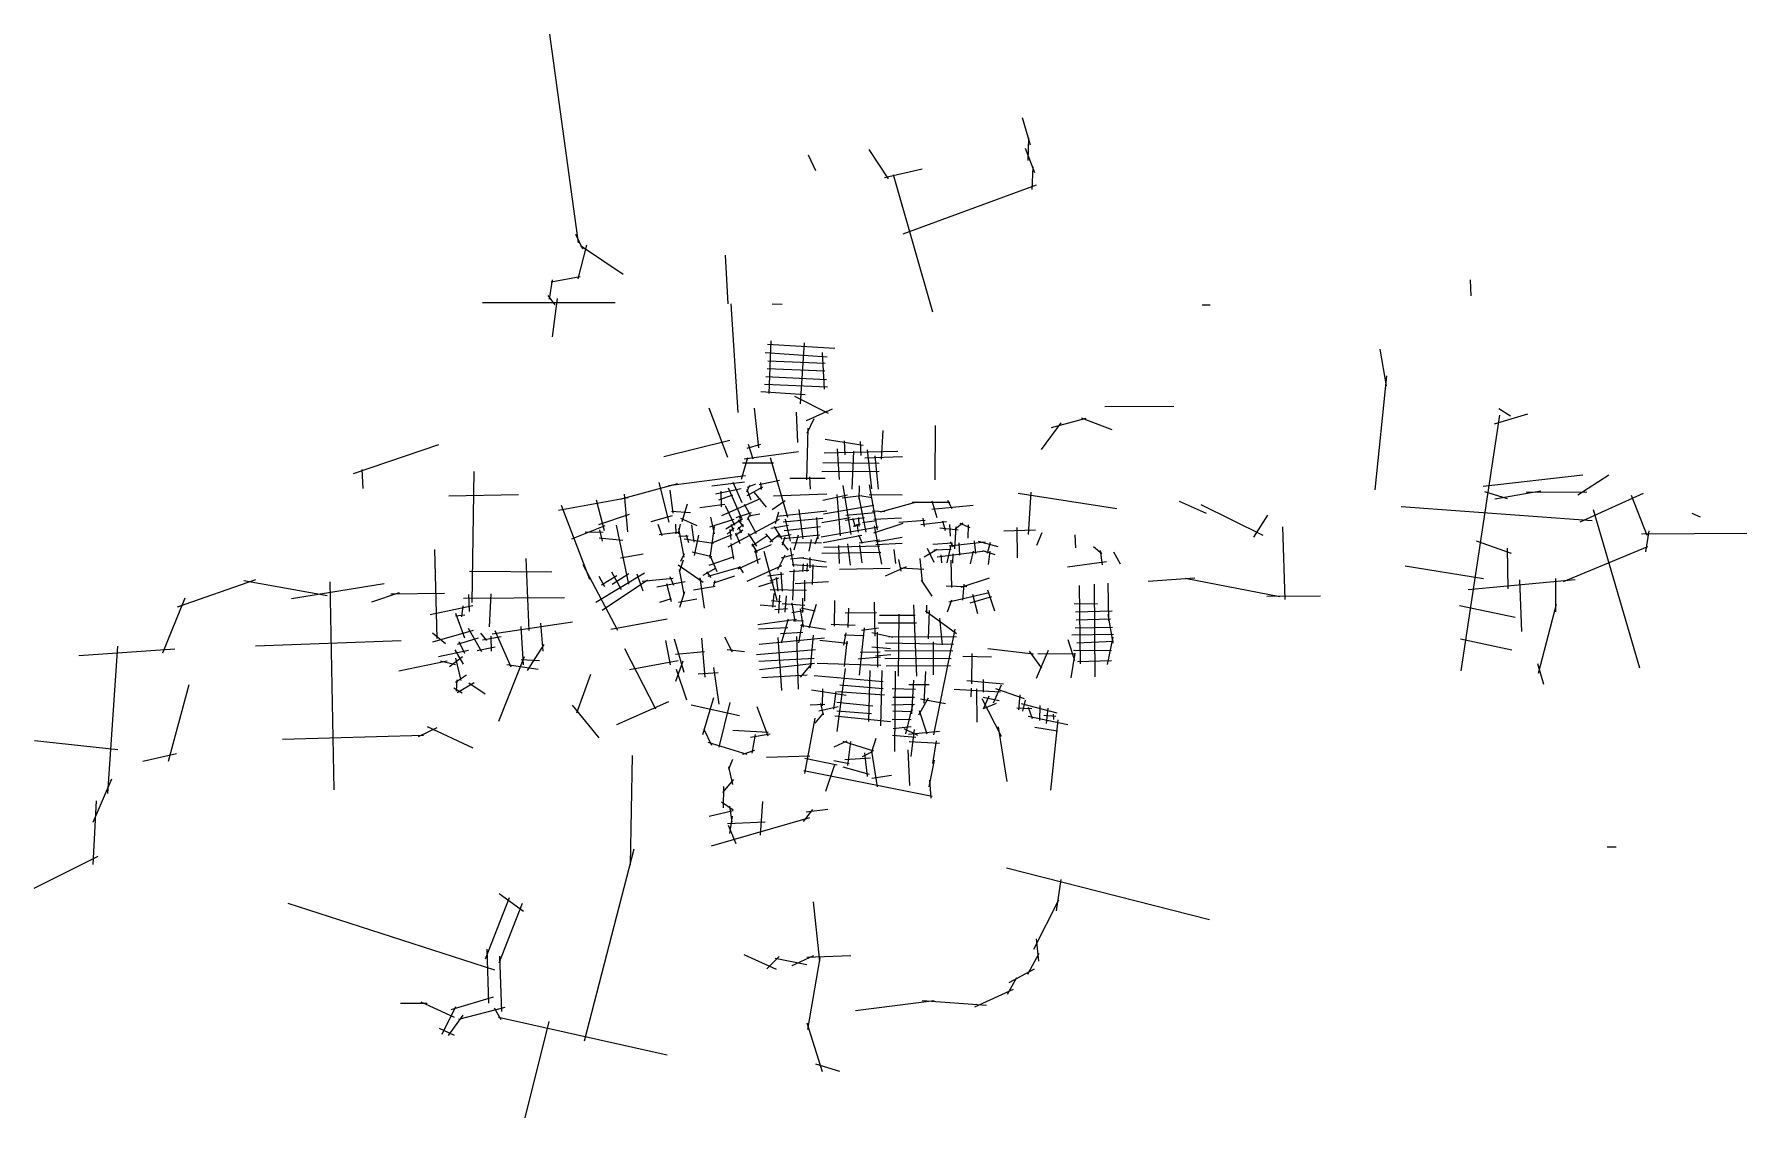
# Model space of a CAD drawing. Header units: inches. Extents: x 1183 to 8497, y 19 to 4646.
import ezdxf

# ---------------------------------------------------------------- set-up
doc = ezdxf.new("R2010")
doc.units = ezdxf.units.IN
doc.header["$MEASUREMENT"] = 0

msp = doc.modelspace()

# ---------------------------------------------------------------- linework, layer by layer
for points in [[(3508.22252449665, 3754.95206751715), (3384.45021037737, 4645.51367839905)], [(5438.67276022094, 4171.26725880513), (5403.356910053, 4289.15945463512)], [(5427.43583446197, 4106.30625293962), (5431.44909576661, 4203.34676787451)], [(4521.16629802281, 4061.91663816512), (4490.2283851433, 4128.80270590574)], [(4747.60941838799, 4153.21049817427), (4830.59308950815, 4027.62714852557)], [(5457.13322175041, 4053.37506297513), (5417.0016381742, 4157.63346745064)], [(4814.47982027664, 4034.06732285314), (4975.61328469458, 4071.09827549786)], [(4851.41206750899, 4046.13150823562), (5019.36525796988, 3460.81272307564)], [(5445.83838828673, 3983.29051743317), (5449.90955729611, 4079.03867023064)], [(4893.62832845512, 3793.21942619705), (5463.4962490288, 4002.5382228748)], [(3525.71901576825, 3728.21415283732), (3496.38657570331, 3789.91702138953)], [(3506.02589223096, 3601.3242655053), (3543.70321859737, 3744.60759967695)], [(3698.66089064884, 3619.95356897432), (3515.941492852, 3741.58313504662)], [(4147.34765557418, 3494.25162567558), (4135.47654507341, 3702.51376417593)], [(3384.35961699043, 3513.83035900075), (3396.39824275029, 3597.03111438614)], [(3390.17831184446, 3588.61079038176), (3514.69081511385, 3611.26495411171)], [(7320.66224833424, 3528.4649008609), (7316.70372724379, 3596.98497146868)], [(3408.03563245834, 3490.37375989525), (3377.738321349, 3529.66857208985)], [(3417.05906837534, 3516.85377911718), (3395.79291421029, 3354.21654725653)], [(3663.58988401326, 3499.02101795084), (3097.29984198356, 3498.30489675595)], [(4189.96520942482, 3030.82508585869), (4159.94456915403, 3494.37982816004)], [(4376.96525603378, 3492.11621278326), (4334.60262381317, 3492.55909402004)], [(6204.83797403271, 3488.301218917), (6170.62504173288, 3488.33100331888)], [(4602.298169304, 3303.16275481076), (4314.6563974529, 3321.07587677833)], [(4329.36458686043, 3336.67134974708), (4320.12483349536, 3111.24883449243)], [(4471.04029038979, 3327.43904052569), (4454.10087123761, 3067.3953159521)], [(6929.90682481151, 3300.77135697153), (6957.42289320508, 3144.05577289099)], [(4305.35412222682, 3287.02212196076), (4569.49098075682, 3268.23912573092)], [(4313.54819112844, 3218.63272301485), (4560.3329415973, 3208.0372236653)], [(4316.44010190215, 3251.38256131974), (4561.77896132605, 3241.26868235954)], [(4558.4050010815, 3130.49713679915), (4550.21093217988, 3287.02212196076)], [(4302.46208276931, 3150.72499419706), (4571.41904995643, 3140.12944510875)], [(4307.28206274263, 3184.4380235419), (4566.11702051229, 3170.95280185621)], [(6958.79865158541, 3186.67144297216), (6909.26980568728, 2700.02838414029)], [(4286.2458665072, 3120.48114371381), (4475.50072785869, 3106.89798641451)], [(4429.46152893075, 3099.7084479657), (4573.44723514328, 3028.15795202246)], [(4063.93908887473, 3050.01216731474), (4144.07743275256, 2839.53137378312)], [(4257.79774143521, 3048.48692831447), (4276.11510659216, 2879.18718988002)], [(4436.98348240627, 3032.27801226535), (4443.58830652281, 2902.68895177737)], [(4481.42751709485, 2996.05581181839), (4591.90666720248, 3045.85161972321)], [(4512.17998276331, 3002.93468198754), (4482.5060159243, 2940.70597529053)], [(5527.08560036804, 2966.65135260756), (5675.23165345524, 3006.64469591319)], [(5786.47106738392, 2956.78288467711), (5655.998574461, 3006.64469591319)], [(5755.97313824866, 3056.7148130659), (6050.47255056867, 3057.54137173886)], [(7441.02480527127, 3018.49764079236), (7275.78864431585, 1927.18990705148)], [(7419.12977343297, 2981.30593248324), (7561.44735169821, 3025.0608688061)], [(7487.96876383419, 3014.41319810401), (7438.74773778426, 3045.98091488599)], [(4486.53587743765, 2963.03509623989), (4481.76556940662, 2742.21008356185)], [(4807.23698193789, 2953.15175642093), (4800.67591030934, 2830.77615872415)], [(5031.50387103323, 2974.72091889369), (5029.17765419272, 2742.86877392808)], [(5484.46115444554, 2872.64107199887), (5568.67040996515, 2986.9077600523)], [(2546.90971550727, 2769.79186600227), (2911.18559570637, 2893.07673792583)], [(3872.36997827506, 2842.58180204489), (4153.236115331, 2911.97945534509)], [(4214.64054462928, 2832.37799541104), (4447.17189265843, 2864.04631417176)], [(4227.80026355252, 2878.69885475839), (4286.42074777544, 2895.13527588455)], [(4232.88468871071, 2895.4341063399), (4251.72695503998, 2832.6768258664)], [(4556.45737194611, 2857.72790032269), (4871.02540709756, 2865.37637828741)], [(4560.83146259305, 2916.00202762318), (4723.76521320883, 2891.59974552038)], [(4612.33534727347, 2875.4131621734), (4620.51809200176, 2744.00958207124)], [(4641.55956427249, 2909.28605188501), (4645.06645487031, 2850.30046139652)], [(4682.21913743197, 2865.65511428472), (4674.9290721429, 2702.85185445136)], [(4711.00763112391, 2907.26088863261), (4713.19461210549, 2847.16572594069)], [(4740.90447828418, 2870.38989583217), (4759.49426702087, 2705.03712676432)], [(2581.63122520255, 2786.7415949091), (2585.87583738411, 2705.73542898509)], [(4203.58982431193, 2746.14655805062), (4231.46440573962, 2837.93232246664)], [(4207.39088604975, 2815.77713795243), (4340.42856160796, 2815.14416252385)], [(4326.30345690515, 2837.9258066894), (4400.22714591247, 2583.50405388168)], [(4546.98778933516, 2777.87978588995), (4791.20619901465, 2779.70082128136)], [(4551.72631247051, 2816.48636289634), (4791.20619901465, 2814.30109058338)], [(4729.96185234896, 2837.33197566301), (4891.07318315533, 2842.06675721047)], [(4772.61653896174, 2845.62337680782), (4787.92566320038, 2703.2160913729)], [(3052.81819016667, 2218.41799227483), (3061.57769563394, 2778.52718555822)], [(3685.22308605915, 2659.9856502484), (3931.65961819695, 2727.08422895838)], [(3894.91576403062, 2561.86983311404), (3852.47044594138, 2731.51525591347)], [(3891.74821258246, 2718.22212530944), (4221.32811242167, 2760.70568925057)], [(4077.50313226069, 2716.67554838218), (4216.60747633292, 2734.84775266931)], [(4147.05440351029, 2708.43045402065), (4203.15590257791, 2579.73713881739)], [(4167.17964720857, 2733.1054537311), (4205.66806749243, 2646.1471839066)], [(4226.99611855965, 2691.46346956771), (4239.9890632933, 2719.87797828703)], [(4228.46697425953, 2675.54149641089), (4294.65728232721, 2712.77433867251)], [(4228.95725949283, 2712.03949826847), (4265.48453884351, 2726.00181411658)], [(4279.45805404373, 2723.06240276165), (4366.24098532868, 2740.94393374966)], [(4288.52858822723, 2701.75148391809), (4286.32217599364, 2732.12564994612)], [(4409.59558306582, 2749.53108154686), (4561.26242459993, 2750.26318631924)], [(4494.58762206946, 2756.12002449825), (4496.45714014539, 2702.98207051864)], [(4636.94303336844, 2718.79153460587), (4670.56579093417, 2509.35406125261)], [(4706.6922202844, 2717.00452052462), (4705.26151392647, 2660.17764185255)], [(4748.71893001042, 2720.94179083351), (4782.52583407715, 2529.67955583159)], [(7371.6322011326, 2715.71857468692), (7796.62623998715, 2764.88901719306)], [(7775.74935428158, 2678.46827412141), (7908.46686457461, 2764.88901719306)], [(2953.76165652448, 2675.17671236303), (3250.91337040445, 2680.43186079196)], [(3422.48309005077, 2613.14934815657), (3719.81882174796, 2667.71987783114)], [(3432.94199362587, 2634.05046937667), (3553.96678018189, 2319.04118991605)], [(3582.34039734045, 2657.16053855833), (3616.52254333376, 2526.15596276924)], [(3702.68020009153, 2681.02206088904), (3716.72770847002, 2521.00934430928)], [(3911.91566456331, 2600.70888907322), (3898.38108976485, 2698.95487253609)], [(3950.13101784844, 2564.513000429), (3973.61748209625, 2640.08681473169)], [(4026.2804216576, 2625.32763424888), (4132.29012643118, 2638.71591509609)], [(4092.49492227746, 2683.27801197648), (4202.10712970354, 2705.37932941627)], [(4107.54629288823, 2657.11104849457), (4166.80839447945, 2678.82311041777)], [(4115.34440177335, 2693.84401624281), (4116.92064949582, 2627.69027497125)], [(4119.72659949897, 2590.03092286365), (4285.52909780655, 2663.2756701053)], [(4134.45214275783, 2633.79506085665), (4173.34282856379, 2549.66230063229)], [(4214.49899246221, 2639.07691899839), (4243.9502076637, 2587.38999379278)], [(4226.50583332634, 2703.71109148804), (4243.91134515963, 2657.41500204196)], [(4257.58824422792, 2688.17593664869), (4308.56143696557, 2625.92524542084)], [(4334.23681245177, 2616.49333456541), (4389.74096137425, 2654.22102772589)], [(4340.39613329334, 2674.84326373241), (4568.03389422229, 2683.05045716069)], [(4551.09833558375, 2655.54373050542), (4656.97408053372, 2679.48965950769)], [(4553.60393762507, 2598.11988726523), (4769.41836077196, 2635.22191659449)], [(4611.42400868499, 2679.78242183463), (4625.13642447884, 2503.82694129739)], [(4633.3661387898, 2665.8960570693), (4715.27684448342, 2675.54592316032)], [(4704.18841981611, 2668.75528954706), (4734.59202373459, 2520.07614574012)], [(4708.65812251775, 2675.94035150769), (4761.92162931894, 2667.81716684091)], [(4749.10202164808, 2680.21017514956), (4890.38639777736, 2678.77700258952)], [(4796.80497327453, 2606.60984553018), (4952.79314510242, 2649.32713189304)], [(4932.13322026388, 2647.28550511188), (5093.60679593421, 2648.18776617384)], [(5016.01767790192, 2617.10387781434), (5193.10304208088, 2635.02505059211)], [(5016.92579939571, 2653.85365726262), (5037.68172234029, 2581.59761704355)], [(5082.93633621119, 2655.67384709516), (5102.68813955592, 2619.83150153961)], [(5384.88345146089, 2686.23473241903), (5806.33932955706, 2620.35684229685)], [(5429.94992963332, 2509.44846541444), (5440.79938850581, 2690.40423298693)], [(6072.55044207012, 2651.19014679582), (6188.06910669382, 2600.26686073487)], [(6165.13521063281, 2637.61062042582), (6430.14866312849, 2506.05876908741)], [(7377.59708077009, 2693.36841424312), (7474.52557060574, 2663.56818373845)], [(7420.84203991963, 2662.07815977853), (7617.68139506775, 2696.34846216296)], [(7555.0507379511, 2691.87839028319), (7814.52075021583, 2690.38836632327)], [(7786.22627358706, 2563.10947216846), (8056.67198352062, 2686.25179281287)], [(8003.60973816426, 2677.70025796608), (8070.36535411377, 2506.66926259758)], [(3594.98306480244, 2551.88900533029), (3725.15623923385, 2595.86910900858)], [(3817.62725132774, 2565.66788464055), (3908.85311908636, 2590.35507034659)], [(3904.75029386507, 2609.45952816649), (3986.35589029672, 2603.49316524335)], [(3943.6963137, 2578.96096550582), (4012.74919263765, 2547.3107019141)], [(4069.13096499609, 2542.87131884773), (4172.58771209425, 2574.56256717569)], [(4071.24819936443, 2584.15324414522), (4087.51331546611, 2512.5241112263)], [(4136.34006261546, 2534.19394494433), (4207.32499995016, 2576.07169081851)], [(4147.49064155252, 2457.43654716699), (4366.00652346647, 2574.53973708597)], [(4181.64962446396, 2582.48540412705), (4246.21568575612, 2603.23561795675)], [(4190.18586355858, 2572.74367055084), (4211.17406074097, 2542.06341220885)], [(4193.35457316085, 2590.78545981568), (4200.52856567287, 2565.50792479627)], [(4229.27755344182, 2581.54568978066), (4265.91369927736, 2513.29158025529)], [(4229.51381687707, 2573.75197464389), (4239.44112772285, 2592.40967894347)], [(4234.51073705923, 2589.27638591161), (4281.33053184679, 2597.19917312422)], [(4348.99401192254, 2556.02985637383), (4363.73821433069, 2606.27092563624)], [(4355.63821327829, 2587.60765059581), (4568.60872470448, 2611.05663967141)], [(4382.16457465629, 2564.04938546988), (4550.45723295061, 2579.44084503866)], [(4389.61292100491, 2574.50805349741), (4411.30900770659, 2481.5467135467)], [(4448.933445036, 2616.75874057569), (4465.94762946918, 2490.72033103417)], [(4523.55794595421, 2582.6570028406), (4529.71829626607, 2490.73261650729)], [(4547.16318533858, 2561.17732039267), (4667.70424953449, 2581.54922123245)], [(4646.73342466351, 2571.31820749822), (4728.83561183407, 2582.16598182607)], [(4649.46216439369, 2591.55651003522), (4774.29534766346, 2604.06555886523)], [(4678.398129707, 2579.22806263387), (4689.70698970358, 2543.52075780506)], [(4702.82527244702, 2581.71400573621), (4705.08701870957, 2543.74672098061)], [(4721.14559733108, 2560.47043317038), (4780.40396709242, 2569.05827731019)], [(4762.13472967231, 2610.00769901344), (4815.4202414013, 2608.19516894957)], [(4768.93721208762, 2575.11665693479), (4887.5257571642, 2581.0073672077)], [(4875.56948902883, 2561.88430709248), (4988.36121549536, 2570.21913017264)], [(4969.54687354813, 2552.31496804995), (5079.74845272445, 2564.86465344488)], [(4978.56902262726, 2578.55395325279), (4984.37176069155, 2543.7651243209)], [(5062.32685541763, 2567.69841967877), (5074.07632870527, 2526.81082325114)], [(6391.92558881606, 2498.42028861296), (6452.23311750314, 2591.77963810159)], [(7021.4839993121, 2629.21382285377), (7837.34307743239, 2569.03087125477)], [(7841.44976316733, 2615.53591322133), (8038.86253327594, 1939.4430499739)], [(8299.09712030398, 2583.97984339331), (8264.14613977293, 2599.10016821033)], [(3479.32567905499, 2490.59757578054), (3621.67324064291, 2548.14601460839)], [(3536.15926019405, 2520.74020789217), (3612.50207573696, 2518.84501201326)], [(3595.43165648833, 2494.6812272529), (3696.90590114446, 2485.20524785829)], [(3597.80252660335, 2529.26856447796), (3608.70860634267, 2480.94109443477)], [(3669.13967146652, 2550.01271017923), (3721.19535223104, 2297.80771431799)], [(3845.87205601425, 2552.92799823675), (3863.03242523089, 2505.07687627462)], [(3851.85816847682, 2509.46323782543), (3931.27498235382, 2519.43222778488)], [(3924.09159592525, 2512.25452716037), (3923.69254749783, 2553.32675385602)], [(3941.07257994104, 2552.90009479376), (3933.37703203515, 2512.5310249136)], [(3934.53145429969, 2534.4456727963), (3958.00273386049, 2412.18507110696)], [(3936.07051240734, 2502.53487759252), (3976.08718136067, 2503.6883193801)], [(3958.89850171059, 2491.08073807138), (4084.1775743067, 2472.64954407368)], [(3966.85257534712, 2507.53297612243), (3976.85671041449, 2476.00666151452)], [(3989.57491526019, 2551.38211765209), (3999.57905032756, 2476.41098787464)], [(4019.49749917811, 2507.24658035646), (4000.98170361965, 2419.75257437439)], [(4086.91081796944, 2543.82421396487), (4068.23622661628, 2407.78906023718)], [(4162.95740343179, 2507.5920657664), (4072.64879371592, 2471.49759444883)], [(4172.18042790439, 2538.31077216798), (4141.82134857666, 2510.66393143268)], [(4154.50300722651, 2531.0150414718), (4157.57726292818, 2488.77683882167)], [(4159.1145194628, 2552.90213408282), (4168.33741525162, 2523.3353773061)], [(4209.23067817057, 2527.30582336628), (4178.13707177943, 2505.55775058261)], [(4178.52582550378, 2516.0434267555), (4197.18188639145, 2471.38225027007)], [(4210.39668197607, 2551.77236794383), (4187.07647718271, 2530.80101559807)], [(4191.35186736405, 2541.6750519899), (4202.62328037826, 2516.0434267555)], [(4211.17406074097, 2542.06341220885), (4210.39668197607, 2551.77236794383)], [(4232.51793991413, 2513.7488783922), (4267.09463040228, 2459.45768158003)], [(4248.09639932163, 2460.9763550643), (4316.86977707117, 2506.53536586226)], [(4306.23071619248, 2511.85059871031), (4335.86787946805, 2477.68131574246)], [(4324.46906950342, 2478.44062761522), (4367.7848047365, 2512.23025464669)], [(4329.02859348926, 2536.52843352994), (4403.88125076407, 2548.6774732328)], [(4342.70729413058, 2543.74194605988), (4375.38409716878, 2489.83040518409)], [(4359.04563130779, 2498.94219739593), (4416.04006718218, 2509.57266309204)], [(4388.76425142129, 2498.5701017507), (4376.94078495543, 2463.89049913039)], [(4383.81031162443, 2493.06521502011), (4538.6978510113, 2508.30711014494)], [(4385.38321356839, 2527.0638443108), (4540.57110091706, 2544.29315097105)], [(4446.24343912609, 2507.2672716796), (4426.75363597425, 2442.59853075346)], [(4493.31288046288, 2438.55670957619), (4502.13852939731, 2488.16057561563)], [(4518.68636378183, 2469.05392929041), (4530.45372411603, 2500.65340961068)], [(4543.56428583214, 2499.17398000611), (4787.54874838455, 2541.99407638083)], [(4552.53804980687, 2475.50076861148), (4717.69648575419, 2506.07478496734)], [(4682.69552481614, 2544.42470998477), (4712.5508071128, 2555.49849722693)], [(4696.03990497554, 2553.91655604306), (4701.46817321595, 2519.33921630827)], [(4703.3189034588, 2508.65334163624), (4718.43384386096, 2472.55384670416)], [(4706.26820720205, 2474.39567289624), (4793.6399955021, 2486.91999152482)], [(4769.19174862082, 2516.63884942213), (4894.80951694763, 2558.55340197688)], [(4770.97839433711, 2547.13248794579), (4801.8335496686, 2383.27436854233)], [(4777.6089552113, 2477.46505162464), (4889.36580665261, 2498.1441887698)], [(5051.38770394472, 2538.55081141192), (5128.77195738608, 2528.83494198963)], [(5091.61438484047, 2552.36445811371), (5094.86776837541, 2501.97591343517)], [(5114.99674390355, 2448.27417063872), (5120.2636426735, 2541.78945113227)], [(5116.21216228374, 2533.28805295307), (5148.62439145325, 2558.79219775188)], [(5136.87491816562, 2558.38737400418), (5178.60565517863, 2539.76528265501)], [(5172.12320934472, 2550.69567305915), (5169.69237258437, 2494.42457526395)], [(5324.79468521386, 2525.29254767693), (5459.15986273182, 2529.46204824482)], [(5382.3796509926, 2410.21467022663), (5381.54513662567, 2539.46878992126)], [(5465.00172066773, 2463.58410838388), (5487.53502409585, 2517.78746655022)], [(5631.46307997123, 2452.50892845652), (5628.85092775323, 2508.36460814867)], [(6525.2525455303, 2231.54250849076), (6515.93828425181, 2542.55383635829)], [(8047.25773493864, 2512.65532206871), (8497.14874104416, 2515.68689934138)], [(8078.93723861777, 2524.96830071646), (8064.11376699604, 2436.09891861062)], [(2903.62490841058, 2064.95069723359), (2894.38914424294, 2444.95853532168)], [(3687.42229200061, 2410.34498577141), (3783.68072535074, 2426.45417561164)], [(3958.3874983874, 2427.17931695795), (3942.99640257561, 2393.73064910949)], [(3993.26672446175, 2434.78457194237), (4076.58780447475, 2415.51279294209)], [(4065.98245874859, 2378.58415292164), (4172.93026833862, 2415.35387761171)], [(4066.42899149388, 2424.04105005035), (4097.75422870391, 2351.20804024368)], [(4158.36390692584, 2470.89152768809), (4169.86360498046, 2404.62940566383)], [(4247.33652155192, 2469.32883540338), (4271.27415116137, 2432.50196088089)], [(4259.49533797003, 2434.77989649916), (4332.06823325189, 2466.2915381736)], [(4262.11598331807, 2440.48324087237), (4273.20453666916, 2386.23133767866)], [(4299.80759358496, 2438.56566255255), (4354.88142391949, 2229.21329221346)], [(4358.47324581758, 2360.20806946731), (4390.20061986594, 2422.41558745361)], [(4375.23482397437, 2410.45262044274), (4426.71696109461, 2423.6119040502)], [(4376.55936620699, 2476.84769416593), (4403.25739175855, 2442.54918990597)], [(4411.65735472142, 2453.15722342242), (4426.52046094992, 2373.10055437928)], [(4416.8249096068, 2475.30032141855), (4544.79527495071, 2473.83059087171)], [(4547.00812137371, 2429.45551171972), (4798.43256582849, 2434.61257531876)], [(4554.74999544339, 2454.87246447653), (4795.11458303186, 2460.76625855241)], [(4617.79038174188, 2462.9764499829), (4621.10823585474, 2385.25208102002)], [(4656.13068698545, 2469.97533977401), (4667.92777327472, 2378.98992170573)], [(4707.74279473181, 2465.92337189021), (4717.69648575419, 2388.567318427)], [(4778.02280227435, 2467.12545818268), (4890.60760520937, 2472.91564642658)], [(4854.5969912686, 2445.20558773044), (4860.80572668483, 2385.64964290912)], [(4983.51871585913, 2414.45494904651), (5040.07678500749, 2446.63930741682)], [(4997.2144027605, 2450.94747964075), (5024.60577656323, 2391.39372332477)], [(5021.00134365388, 2468.51555697868), (5104.46268899611, 2473.77836517628)], [(5025.11291937277, 2443.85169874992), (5099.17095425504, 2446.89272638653)], [(5038.80410234156, 2414.21227364842), (5244.9999270507, 2439.04748189694)], [(5055.29415770512, 2422.31098684649), (5057.32311499471, 2388.09927671845)], [(5098.15190733576, 2464.13605937641), (5080.14467010854, 2387.85660132037)], [(5091.09270076285, 2461.63350352905), (5245.05075714705, 2478.23147613972)], [(5095.1441811526, 2477.82660265327), (5107.2987510057, 2456.77556881791)], [(5106.31264713622, 2426.87123509369), (5105.04446840286, 2387.08425789313)], [(5132.4358422056, 2474.00736241604), (5134.46479949518, 2421.29596802116)], [(5192.49990116528, 2438.54064395751), (5179.81875725061, 2383.54847883518)], [(5198.12428349903, 2483.1304950646), (5203.45037681155, 2428.13832994227)], [(5214.66426817243, 2480.66041862592), (5298.5308387639, 2458.3948638087)], [(5232.61707215721, 2441.56958507602), (5285.62436953597, 2423.83015771834)], [(5266.34895357539, 2475.02103829491), (5252.90690242068, 2428.89858685143)], [(5264.06636053912, 2438.02171949999), (5257.47221717701, 2381.25557185089)], [(5706.87538304122, 2457.75308462004), (5742.56776197362, 2428.30594955522)], [(5735.69128638005, 2440.73919651873), (5743.87763425437, 2380.20896891452)], [(5822.56906903381, 2382.10836299496), (5793.44566385294, 2433.63868717511)], [(7341.55416719845, 2481.87299979623), (7491.59843484635, 2429.91912667883)], [(7473.7713549227, 2450.70067592579), (7476.74253490998, 2277.02626454855)], [(7714.83649705449, 2308.34919737684), (8074.30500829156, 2458.31627657177)], [(3041.42298334814, 2353.29910734984), (3393.79754338943, 2350.67155800475)], [(3296.72467034338, 2099.14718730182), (3284.22831634866, 2407.60189329253)], [(3526.5267639072, 2380.87964632132), (3673.51363342966, 2101.30639650582)], [(3581.0337421544, 2220.83017279972), (3789.66670912949, 2346.3781581918)], [(3691.31227423612, 2273.38503932459), (3650.56249374105, 2348.78720517497)], [(3651.76375690452, 2297.45198272399), (3722.43959577978, 2342.66013632619)], [(3756.37917283221, 2341.69351331196), (3782.16534506012, 2269.55028059501)], [(3932.98197280517, 2379.69357590879), (4039.93930499553, 2305.64395609246)], [(3954.60754079087, 2399.77385841305), (3936.98159362827, 2348.53955590114)], [(3938.18337152689, 2360.14733844435), (3957.81858735948, 2252.80861271377)], [(4094.13975845909, 2366.25615316911), (4038.71822452868, 2333.75217354279)], [(4054.14946968239, 2349.81251992311), (4072.42938785694, 2326.45689049543)], [(4061.79109908099, 2331.39749102162), (4200.8388222864, 2371.52134882707)], [(4283.91064180151, 2406.09824091304), (4187.93775777757, 2361.01572741241)], [(4193.94638990308, 2372.41963078842), (4210.57812611753, 2346.06962867872)], [(4227.37341942685, 2310.56162705142), (4376.43209794041, 2376.95625312579)], [(4315.76644227057, 2333.521335969), (4383.17705870236, 2341.2661579071)], [(4371.66796673121, 2348.07226027396), (4377.53993667359, 2267.57296602737)], [(4408.12369789561, 2351.26449373351), (4491.6437230453, 2356.85289183802)], [(4413.06271037305, 2405.14658926483), (4470.42466714675, 2411.41193185961)], [(4419.55339196941, 2380.75813453663), (4568.88011881392, 2371.24415473124)], [(4427.79095599148, 2360.20901450371), (4421.06259543818, 2228.36455005463)], [(4453.47147882922, 2411.41193185961), (4565.40848757408, 2393.31214720347)], [(4467.03513616382, 2384.79473314435), (4464.7979685048, 2350.89195043946)], [(4483.81370058068, 2351.26449373351), (4485.67794262129, 2385.1672764384)], [(4496.89942632566, 2367.09067004328), (4496.89942632566, 2411.41193185961)], [(4508.42228746213, 2381.81428731445), (4505.81219418475, 2296.12589770895)], [(4621.58500929025, 2361.35618920784), (4839.30935722258, 2365.46088017464)], [(4818.35847833878, 2333.44409167852), (4909.14540569563, 2373.25986761971)], [(4873.95643774289, 2403.25547196403), (4884.78427773897, 2353.28095270334)], [(4885.319087563, 2367.51325052742), (4981.85715078504, 2360.94569524177)], [(4965.22039590284, 2406.87023616897), (4975.46452623533, 2305.73865868684)], [(5097.77499251993, 2400.06289033317), (5101.09709319781, 2283.37198497552)], [(5596.52375856778, 2370.72040561424), (5763.19731743811, 2394.60530516101)], [(7038.49432323163, 2374.99644660081), (7372.75149272295, 2321.5581700031)], [(1794.99219625469, 2200.35556142561), (2129.04475852268, 2317.01826490773)], [(2077.8647709373, 2313.40126245871), (2433.90836314965, 2248.96505022411)], [(2281.47649649426, 2236.00253314151), (2677.15057761132, 2300.81511855448)], [(2445.46879995232, 2307.77814670141), (2463.25830420978, 1419.06517622137)], [(3594.09926454462, 2331.136462022), (3618.05220752489, 2287.99669465251)], [(3605.63216301659, 2294.79270005159), (3671.87240039412, 2334.68223857022)], [(3608.22629950426, 2185.69546054784), (3802.32533338125, 2316.39653043836)], [(3779.7253717508, 2309.99714189199), (3911.9519533916, 2323.51205761593)], [(3841.76060897915, 2286.24022016839), (3962.89091624154, 2308.282696658)], [(3883.87546710012, 2300.26724614007), (3902.72686997839, 2223.71979565835)], [(3898.31481761389, 2330.3251731476), (3913.5563828637, 2293.05338543883)], [(3998.67864986107, 2273.22224437113), (4090.81405463515, 2289.23300121017)], [(4026.31928416167, 2324.05629910104), (4043.94523132427, 2194.76969999773)], [(4083.6192560598, 2285.53075377976), (4091.72704176398, 2312.53506387002)], [(4086.00707172445, 2303.24236992292), (4175.73892070132, 2332.86219795395)], [(4277.4810850046, 2287.99112391167), (4340.42881897555, 2307.2358947666)], [(4325.74445452893, 2273.93117088249), (4481.99140945505, 2271.31670283064)], [(4326.33614258739, 2311.69502411971), (4363.68197951521, 2324.83774472091)], [(4352.40773545764, 2326.24589868591), (4358.98437782456, 2267.80763348549)], [(4433.10508171172, 2300.22402315976), (4574.79082257656, 2309.16541038824)], [(4473.39404556097, 2314.26885560664), (4473.39404556097, 2224.25607894225)], [(4971.30881197707, 2315.04448179188), (5016.71154088824, 2246.35416336279)], [(5077.33125644567, 2290.266174682), (5165.49457872735, 2287.2020682619)], [(5141.72887065902, 2284.64867940432), (5263.62433172643, 2323.97124582563)], [(5149.20089482467, 2229.58071241548), (5154.13128548832, 2296.90848732025)], [(5254.71092044839, 2273.26163746711), (5284.62192282538, 2183.60076251238)], [(5645.30971295625, 2291.16788861762), (5650.71185838766, 1957.34999746701)], [(5713.66885759134, 1902.37280371071), (5712.09840063934, 2297.44715806451)], [(5768.70678514894, 2301.67614618643), (5770.82299004699, 2140.97355303945)], [(5940.8638176049, 2310.47358945056), (6140.47334866301, 2324.05311582056)], [(6098.85263628897, 2323.20442340049), (6502.31864946932, 2245.12203486077)], [(7307.19186390156, 2275.0231853045), (7764.86553683764, 2317.60642571576)], [(7525.96575681097, 2316.04517585503), (7534.85690579365, 2095.42608163324)], [(7679.6308002093, 2322.2350647546), (7680.55732348483, 2179.67373838754)], [(1826.2222074614, 2237.20700689434), (1730.90303708182, 2002.27483910621)], [(2624.80986225579, 2221.36944040909), (2742.86089514877, 2261.86196188549)], [(2706.74077130416, 2255.70007590642), (2934.9141141599, 2259.22113229214)], [(2874.56450587403, 2167.68470826771), (3056.69762033153, 2206.36793269949)], [(3013.58391864602, 2204.60961788134), (3008.27571238006, 2157.40992442684)], [(3016.87938177973, 2237.6867372109), (3447.26733030322, 2240.31428655599)], [(3038.22030122577, 2253.84288043826), (3040.85986309068, 2180.87219375071)], [(3127.32520278619, 2115.06751907964), (3135.21416242584, 2256.07958262652)], [(3854.99676607261, 2220.11284043834), (3904.7322781347, 2235.74294656586)], [(3934.98493596955, 2219.98660347168), (4013.09985596067, 2234.39626970519)], [(3959.82142184002, 2265.21689082099), (3938.59026966538, 2198.37212899079)], [(4282.97511066083, 2208.82283881712), (4349.89222476463, 2203.78519797495)], [(4332.01714578795, 2227.59956796351), (4373.26737753558, 2223.47786634162)], [(4341.64217841512, 2257.36756775328), (4336.14223330462, 2198.74750739402)], [(4365.91065404419, 2250.62637446503), (4361.64478646318, 2173.33169862863)], [(4377.85546932241, 2214.82078585131), (4474.55129886884, 2207.71649963294)], [(4394.06628086543, 2247.50049250804), (4388.94711108442, 2177.31010289001)], [(4419.37786728222, 2217.37830302576), (4431.03816270459, 2138.09442505867)], [(4458.62500718169, 2196.34960189254), (4518.91760854932, 2183.84607406462)], [(4464.5973504789, 2237.55448185458), (4464.5973504789, 2176.17342306372)], [(4522.33043129795, 2210.27401680739), (4491.33089275603, 2109.6772801852)], [(4600.94451570374, 2227.89919423899), (4600.09237165787, 2118.060797509)], [(4661.02054225575, 2195.54368480396), (4657.61196607217, 2111.67483842716)], [(4770.57728696909, 2220.02609604518), (4772.66247907415, 2075.42503296976)], [(4938.64886651517, 2209.34832879064), (4950.50772102282, 1903.9206241069)], [(4993.71137267631, 2207.22483201456), (4993.97543180984, 2172.9263277546)], [(5083.13386582615, 2179.6596125804), (5101.86932461118, 2230.89441247989)], [(5089.05036035928, 2221.69841255152), (5261.61351885099, 2261.43823740992)], [(5180.10199026857, 2218.20366796855), (5272.36762303638, 2244.87339081177)], [(5190.61609918886, 2255.19811236523), (5210.99497863382, 2172.43416274864)], [(5624.28188116706, 2215.40616128891), (5724.80154948181, 2213.82029074319)], [(6447.10751353271, 2245.9707770196), (6677.29552977753, 2247.6682115985)], [(7269.60525960589, 2206.47596528089), (7508.18358752943, 2156.13332947557)], [(7683.33663594379, 2210.22258693209), (7605.98584028738, 1916.26558477576)], [(2981.83762808079, 2162.36305911993), (3021.49475452968, 2166.76588419949)], [(2982.93916130834, 2173.9205060405), (3020.9439879159, 2068.80316296087)], [(3138.73829665128, 2084.7407043488), (3481.48782406545, 2137.17704341442)], [(3357.11224034677, 2011.80324315128), (3347.14799725375, 2131.27936971546)], [(3645.72964538893, 2104.82357326845), (3886.90172374877, 2150.03620335882)], [(4273.69237691048, 2124.71653961178), (4438.90486004885, 2147.85058287457)], [(4346.28714843635, 2189.24531567418), (4400.03862416267, 2192.93956241368)], [(4374.02043506451, 2046.46051306945), (4404.03309763421, 2149.56423228844)], [(4418.24017391016, 2176.45758058561), (4469.14773791577, 2184.69859636902)], [(4426.04227199272, 2142.13848448002), (4468.91752261858, 2140.42483506616)], [(4461.48590516241, 2126.14453934103), (4447.76576834128, 2046.7461130153)], [(4454.64340208896, 2192.37119763115), (4466.87260853924, 2113.65568444658)], [(4455.49657560515, 2121.61249296935), (4561.86196236947, 2105.41471840193)], [(4586.03199490055, 2126.14966243306), (4689.56736779332, 2122.31808698396)], [(4647.12861257727, 2175.53865703988), (4780.7003258568, 2176.90055396035)], [(4786.94046011742, 2132.23907904238), (4951.29114792577, 2131.71274350999)], [(4792.73483373545, 2165.39866523197), (4945.23335859316, 2164.34599416718)], [(4876.36385405378, 2168.68858561134), (4872.99362563909, 1905.18339168358)], [(4989.69399349042, 2183.8581605827), (5122.23250463398, 2086.1004625027)], [(5005.03052737599, 2184.34296425254), (5001.66145711538, 2064.50051173901)], [(5048.89702922283, 2152.61102962091), (5061.31527215807, 2038.79577053101)], [(5629.57232907025, 2178.93089004354), (5787.22965831574, 2183.68855141946)], [(5632.74670075919, 2145.09878611312), (5780.35189588429, 2149.85639775028)], [(5767.64874704182, 2168.46212504822), (5789.87488226735, 2045.18824539008)], [(2127.60555903471, 2034.59035858016), (2749.99512437024, 2056.80075311525)], [(2884.24307095711, 2089.43902738696), (2939.67489959058, 2043.72244420509)], [(2885.12288201747, 2051.63493549488), (3059.33718219644, 2100.86819805181)], [(2990.44631614821, 2041.09693414906), (3080.35124482028, 2067.71408312555)], [(2997.10595955855, 2052.18738387499), (3020.41471149476, 2002.28026063077)], [(3094.78042931476, 2008.38002290167), (3037.06369133684, 2108.74885653677)], [(3088.62895818429, 2088.1352253353), (3114.64701859864, 2056.60682169957)], [(3096.93266567351, 2059.92559055833), (3177.75444915082, 2074.30695543879)], [(3135.29317427182, 2010.5981227946), (3134.18327659804, 2075.47740788146)], [(3149.52212679177, 2099.19782135701), (3218.7188742047, 1944.32137757563)], [(3272.12084476206, 1953.10360077994), (3262.28116757609, 2116.96719144674)], [(3879.06050579459, 2056.34778225025), (3899.01858925191, 1952.46351270904)], [(3916.36297628577, 2064.50553535353), (3957.77946748782, 1921.88064285433)], [(4032.48156473035, 2067.44783155639), (4047.2731227726, 1900.43627492426)], [(4131.47478594873, 2072.02071344802), (4164.3896539952, 2008.84005667025)], [(4276.26489452171, 2107.00894505892), (4401.17464464548, 2112.43549324637)], [(4278.53577733322, 2041.4012856065), (4558.54114852948, 2067.83007390816)], [(4359.5531601687, 2069.99982772876), (4374.96754774614, 1842.63655589327)], [(4370.87617538203, 2087.01655093925), (4465.48758492613, 2091.87184949624)], [(4438.09312271248, 2073.6669668454), (4445.43324599517, 1849.23738640772)], [(4509.29283328977, 2080.26784709861), (4496.81449502541, 1938.71586933851)], [(4537.66593571318, 2058.59701860541), (4657.99621586394, 2045.76063901196)], [(4649.86005466702, 2089.83216252663), (4639.15446426981, 2037.2030857755)], [(4653.28587447823, 2053.89033945598), (4642.15202443366, 1945.20911492038)], [(4727.36823059648, 2076.14002760954), (4642.58028408102, 2079.13519611168)], [(4727.42626698498, 2111.12059945178), (4706.27798716997, 1908.15020909392)], [(4716.3604906644, 2101.67824345727), (4789.34465933358, 2110.42933019935)], [(4760.98506870793, 2090.4268391119), (4849.40009647945, 2070.42439776321)], [(4786.15420217111, 1943.57489830232), (4785.29987050081, 2092.52914717726)], [(4833.65550630132, 2072.03250153356), (5122.23250463398, 2074.40295124087)], [(5022.76456892071, 2051.45985506831), (5022.32948903259, 1910.43575474209)], [(5114.70669064482, 2105.73553338813), (5023.6267503021, 1654.10438181575)], [(5627.66870979042, 1969.91142120872), (5598.24027161946, 2060.33140908118)], [(5615.28804252137, 2081.13489312022), (5791.99108716537, 2083.77801069642)], [(5629.04331001668, 2110.7380089287), (5788.81671547642, 2114.43842327415)], [(5635.92094376436, 2046.7741159358), (5793.04912527249, 2054.70351840316)], [(5790.40390132091, 2070.56237307665), (5765.53846159804, 1954.79302741888)], [(7274.05089843911, 2064.33209630595), (7493.36500589165, 2016.95080664763)], [(1373.77386843167, 1992.11559839912), (1783.01083478061, 2021.3233905626)], [(1538.19057102341, 2032.2067281021), (1496.19731908235, 1404.08416087989)], [(2909.97583941287, 1988.97166127315), (3038.17358901062, 2015.58881024965)], [(2956.03833010649, 1946.27332537692), (3012.09015723182, 1988.41712386523)], [(2978.79194018012, 2016.69788506549), (3015.419978937, 1955.70021261783)], [(2982.12176188528, 1981.76287392517), (3005.43051382148, 1886.38472774511)], [(3074.24661458873, 2014.47978517256), (3151.38726961889, 2029.45189727644)], [(3166.6157091223, 1712.25709680907), (3276.81921855545, 1988.24189422237)], [(3263.00475651751, 1975.29668622741), (3341.05868039301, 1970.87162792323)], [(3290.12988356232, 1928.28062826578), (3360.43369760571, 2040.01287792825)], [(3704.02957829527, 2023.09598040417), (3836.74837542619, 1764.53869859996)], [(3922.49012618026, 1999.00187964315), (4045.79750577256, 2010.16037198941)], [(4141.86896157832, 2018.64893756915), (4217.22683140586, 2009.70556079038)], [(4267.80084703228, 1997.39024442102), (4520.30314689761, 2017.9262831607)], [(4278.07714831186, 1968.78647972921), (4514.43104827145, 1981.2547925168)], [(4702.43368767932, 1978.99953777197), (4796.83276897279, 1987.10879558663)], [(4710.54938815389, 2006.74172770549), (4795.97856598627, 2008.87576909817)], [(4760.95264039328, 2029.78907631387), (4839.97452372411, 2023.38705161335)], [(4776.75693984918, 1991.80363691177), (4841.68305838094, 1996.92523677668)], [(4815.68931920256, 1981.01475327286), (5098.69044898966, 1980.34148945066)], [(4816.36310751791, 2014.00512820926), (5106.1023778262, 2013.33181464831)], [(4818.22825034504, 2047.03842769342), (5109.47144808678, 2041.60924335182)], [(5148.72064692687, 1990.49486098436), (5271.58445350098, 1987.55435537676)], [(5187.40530998784, 1871.16889572923), (5188.32527039014, 2001.69632761714)], [(5256.13454919797, 2022.84017397409), (5450.36226686323, 1999.31627832962)], [(5432.70517822387, 2011.07825102124), (5485.67644414192, 1939.0363361534)], [(5513.63351187788, 2014.01870689007), (5462.13374507867, 1894.19391163547)], [(5468.75504072011, 2001.52164510063), (5625.46165413788, 2000.05141716621)], [(5612.21880548741, 1897.8695063409), (5628.40439500794, 2002.9919227738)], [(5622.16567626901, 2015.05650606635), (5784.0552866268, 2013.47063552063)], [(2740.15544718425, 1926.8649637484), (2946.60374948598, 1969.56329964463)], [(2982.67677506407, 1953.4821127249), (2917.74538049701, 1968.45427456754)], [(2981.56687739029, 1878.6214029892), (3029.84916343149, 1909.67470201282)], [(3201.55811893669, 1953.72458916796), (3334.96936353226, 1934.36507099935)], [(3558.47521670378, 1910.99054084381), (3498.6941333945, 1746.01354808925)], [(3724.96565854343, 1932.98516864864), (3933.82922686712, 1971.47804285527)], [(3953.34206441706, 1968.43696547991), (3922.27959950268, 1881.97523767204)], [(3924.49836537996, 1934.44345928125), (3968.87316819045, 1802.90339602838)], [(4018.42942373551, 1915.2160472527), (4104.22097511563, 1920.3889775154)], [(4084.25221090388, 1941.81966728714), (4106.43974099291, 1784.4150024595)], [(4281.01319762494, 1933.58183478421), (4515.89907292797, 1960.71875377711)], [(4290.55548657622, 1899.11063755804), (4483.60227311656, 1910.11210464672)], [(4455.70954727475, 1900.57748325694), (4504.88875932014, 1958.51846035937)], [(4514.14974551028, 1907.20492400668), (4808.96224548717, 1882.26267795192)], [(4526.87695822117, 1959.79341393165), (4798.96853380665, 1951.68415611699)], [(4646.94047687884, 1936.82017607201), (4611.18954682277, 1668.902656962)], [(4752.1308519725, 1929.26351585373), (4745.94322069752, 1710.80765967531)], [(4803.69483198208, 1929.26351585373), (4797.5072007071, 1692.25952985862)], [(4821.7536714084, 1949.37095571961), (5096.66895535978, 1950.71753310276)], [(4860.00183905955, 1925.68675205955), (4857.22741658453, 1582.62844427009)], [(4989.7139394776, 1924.34748627377), (4982.08427767133, 1789.89636275778)], [(5638.54364805302, 1967.39389399534), (5784.56178601741, 1972.15155537125)], [(7603.02212395985, 1959.20490495232), (7629.69544222404, 1870.36496819095)], [(1843.98661838016, 1867.98959434664), (1754.76821771849, 1539.76691551033)], [(2974.90723397993, 1855.33137898273), (3010.42524637925, 1833.70491746128)], [(2988.22652080063, 1889.15731530721), (2984.89669909545, 1840.35921714009)], [(2989.33641847441, 1834.2594548692), (3061.48234094682, 1876.95779076543)], [(3039.83849986321, 1876.40330309627), (3109.20961380925, 1829.2687176754)], [(4503.24907049007, 1846.8273446494), (4651.06556439548, 1823.47042201402)], [(4549.88896534164, 1850.84479383546), (4547.99589813245, 1777.88534810711)], [(4597.75624616567, 1763.5636697357), (4608.30329813575, 1838.68486134469)], [(4613.93964806179, 1839.27068443111), (4814.0075507737, 1824.1574137333)], [(4623.89758564919, 1868.07141460281), (4808.10147962745, 1851.29995320579)], [(4847.59144583539, 1852.51223594356), (4946.40142133925, 1849.0327114204)], [(4918.27281811353, 1868.90374297165), (5005.66674002516, 1869.59680281934)], [(4937.69364675486, 1886.92295084055), (4929.37037932981, 1743.46224825949)], [(5111.563846484, 1848.88538522053), (5309.31351075027, 1836.96574066749)], [(5165.70407593465, 1885.56125287511), (5323.07791479459, 1871.80779006996)], [(5184.51558683853, 1853.01141411433), (5182.68029865029, 1815.87710433142)], [(5207.45630314029, 1849.80226947722), (5208.37394723442, 1708.14176174815)], [(5235.90288400679, 1890.14572389724), (5235.90288400679, 1836.50729853915)], [(5279.94928578965, 1790.20399697322), (5314.36048892609, 1867.22331904782)], [(5288.66671165815, 1852.09452985766), (5411.17058967651, 1808.54193080051)], [(3480.19056279593, 1780.14672071912), (3594.05911520269, 1640.76957013289)], [(3671.88207288305, 1698.45305877818), (3893.58040477368, 1796.39252775523)], [(3988.35692320424, 1781.92697032934), (4195.57990191132, 1737.26763417794)], [(4084.51922976453, 1812.15097504833), (4037.56676199127, 1653.3622795531)], [(4154.49644435328, 1792.75345646896), (4107.09255385079, 1601.93638334711)], [(4268.71733297233, 1775.16041027474), (4315.66980074558, 1649.75343426031)], [(4497.15383417506, 1782.20888960714), (4559.35430138753, 1785.45150842809)], [(4533.39234710488, 1757.0784320938), (4616.41642493455, 1775.18314088694)], [(4541.50547390367, 1787.88348497849), (4552.59338383583, 1739.78431583246)], [(4610.56105520087, 1794.0529312487), (4764.63827277301, 1777.71146141071)], [(4610.99137378883, 1756.63958703594), (4759.47367761476, 1745.02857147349)], [(4845.41501692444, 1782.4873271719), (4942.91910934498, 1785.53188626029)], [(4849.76787474632, 1814.67268031735), (4942.48377208927, 1814.23776462133)], [(4850.20321200203, 1756.39109220322), (4929.69813693853, 1754.0654073777)], [(4934.22561866109, 1780.193723845), (4904.40070573846, 1658.21742889383)], [(5000.66621669693, 1810.12690604859), (4959.92904721314, 1737.9093138891)], [(4962.11924528942, 1757.60501631998), (4995.84778092909, 1658.25115177144)], [(4968.90577091501, 1807.22256051774), (5075.027044533, 1787.81723295343)], [(5230.90068778931, 1809.56281879922), (5312.38004542468, 1648.11469141531)], [(5235.44412630162, 1814.96022007475), (5303.80764618554, 1800.74831514125)], [(5236.82052810091, 1764.98938148211), (5261.13777488578, 1820.92001748189)], [(5241.40874857156, 1767.74003425214), (5293.2549321288, 1789.74555484488)], [(5379.51231882244, 1769.11541037591), (5443.74650462469, 1765.90626573879)], [(5391.90032106746, 1825.50453824278), (5387.31210059681, 1761.32179471665)], [(5398.78258743149, 1788.37022845987), (5551.10944811566, 1748.48521616818)], [(5404.74720970143, 1754.90350544242), (5417.13521194642, 1802.12364152627)], [(5427.68792600318, 1771.86606314593), (5445.58179281294, 1723.72904280541)], [(5477.69882137215, 1715.47693527906), (5479.53410956042, 1779.20123667685)], [(5511.65126680341, 1768.19847638048), (5504.76900043938, 1702.181964341)], [(2823.50239263871, 1647.12220424716), (2904.20784597143, 1684.66188490411)], [(2861.07213935813, 1690.22332460203), (3055.87841933542, 1598.45969393312)], [(4516.9473310672, 1725.76146791641), (4472.34553005418, 1489.27352153088)], [(4517.70695146933, 1703.57484850743), (4553.94559308293, 1747.08024548367)], [(4602.25181430875, 1734.85157402996), (4839.44576203814, 1711.49465139458)], [(4847.47923357203, 1720.41972431058), (4927.7922013505, 1719.60082540628)], [(4851.26781298235, 1681.30014175882), (4928.45878337373, 1689.18831079618)], [(5299.9509930512, 1688.13176010831), (5337.23815017159, 1454.92895918142)], [(5427.68792600318, 1733.35642697801), (5596.99100940296, 1697.59749331887)], [(5457.0521509638, 1687.05317515084), (5553.86225171425, 1671.00750170399)], [(5495.5926881819, 1737.4824558718), (5545.6035835509, 1733.81486910635)], [(5555.43695523124, 1718.48951234634), (5523.67380708974, 1417.67169518985)], [(5535.50962719932, 1742.06692689394), (5536.8861576824, 1720.06145603995)], [(1184.42931447976, 1629.14025070766), (1540.73567898774, 1590.99514989382)], [(2243.25792611441, 1635.99937459007), (2845.76597484661, 1652.68364394509)], [(4042.53279806423, 1678.62409712512), (4075.03845166403, 1609.60515472491)], [(4060.14008607753, 1622.23606351092), (4227.18245268505, 1571.2612978359)], [(4166.23459346755, 1674.11304050914), (4317.02419761708, 1665.09097701592)], [(4242.08081827155, 1643.43795499793), (4326.05355298833, 1657.87328643034)], [(4249.30435404208, 1575.32122392091), (4262.84832275708, 1655.61778299172)], [(4599.63039685797, 1603.07535115624), (4655.64567778746, 1628.99272555277)], [(4768.78021786595, 1584.87807853531), (4638.53755418886, 1625.95980533365)], [(4668.61481602027, 1625.40840146745), (4657.02542536525, 1522.84181109125)], [(4777.33421532335, 1637.81563506076), (4759.39826891484, 1579.91514530698)], [(4848.19780384569, 1653.25320245779), (4947.75659031348, 1644.05028884212)], [(4896.60259685334, 1681.32332001984), (4955.21844845987, 1653.12343403935)], [(4917.57084804855, 1657.47756487527), (5050.04900649539, 1669.95239344009)], [(4919.65166490481, 1625.59735900738), (5050.04900649539, 1618.66690974665)], [(4928.6685379486, 1561.14398690143), (4942.54052163989, 1676.88284270082)], [(5035.48341718535, 1628.36954865943), (5019.53048795401, 1532.03602042435)], [(1647.30065430766, 1541.79302379912), (1791.26667190059, 1574.21006007725)], [(3736.09603412572, 1566.46981410484), (3728.91625084321, 1098.72459829399)], [(4149.82728177984, 1507.93296668697), (4166.18685178211, 1550.20832418899)], [(4210.0267160848, 1571.71237862812), (4261.04237447257, 1587.95213270692)], [(4311.00604289124, 1558.44401792535), (4495.64179966293, 1564.29364398452)], [(4473.57561838621, 1554.84427482519), (4612.27756825255, 1526.04618080764)], [(4598.52667600603, 1544.62345753626), (4664.19980392864, 1531.38901866614)], [(4644.60821190031, 1549.03488742088), (4754.98325682321, 1555.37638005346)], [(4719.93918681607, 1561.99357461914), (4763.53738296439, 1583.49946939229)], [(4729.32113576721, 1576.88227482662), (4739.96624478392, 1475.73244322046)], [(4785.21558261948, 1432.18730497694), (4759.81082914001, 1584.74278911477)], [(4914.23060295652, 1590.48388520497), (4921.31902074936, 1437.76326839207)], [(5027.20158594011, 1546.2170375894), (5003.71718063293, 1431.39839854345)], [(1435.11627214399, 1280.74840620736), (1514.01268878127, 1466.38782388453)], [(4123.31340272931, 1408.16308717028), (4170.69992092039, 1463.96659090576)], [(4166.18685178211, 1441.41971367585), (4149.82728177984, 1517.51538702274)], [(5018.66200106699, 1390.41828802678), (4469.70481003518, 1500.92054795379)], [(4600.97012777286, 1525.32810960372), (4563.18161343256, 1412.06340400071)], [(4636.07210148947, 1517.95333678297), (4748.66179440843, 1486.7188394656)], [(4760.50392002362, 1469.21268688082), (4844.26471254113, 1481.24891908156)], [(4126.69817241206, 1341.64983415916), (4128.39062159535, 1432.96462227993)], [(5006.38981423143, 1460.71332799069), (5013.03517374129, 1384.13165724377)], [(1447.76408695751, 1371.80589573533), (1433.76637920509, 1100.9757744607)], [(4065.20868312975, 1306.70218937441), (4167.87930096537, 1331.50372448406)], [(4168.44550963375, 1331.94112711796), (4118.80264989921, 1366.32508256339)], [(4164.49659022325, 1280.64698888071), (4154.34240985874, 1349.97858911088)], [(4284.65494883284, 1225.40717448454), (4294.24510815338, 1369.70711912175)], [(4468.55926695204, 1284.59266503963), (4508.61209604985, 1335.32311393756)], [(4479.2775970443, 1325.17705400123), (4572.92220528715, 1336.45049261619)], [(4075.92920084641, 1179.7497306854), (4495.63729573035, 1300.37546915282)], [(4144.18810081045, 1275.01024470385), (4304.96343824564, 1282.33800715989)], [(4180.29201049774, 1188.76851142062), (4148.13702022098, 1267.11884264726)], [(4154.34240985874, 1232.73488720183), (4165.060739951, 1307.13954226955)], [(7901.0887525029, 1176.33668953587), (7939.33478995258, 1175.42001774569)], [(1183.07942154084, 999.255489044212), (1455.39928216669, 1136.57783207853)], [(3533.22810086493, 347.768438895473), (3744.97341394305, 1167.4177020935)], [(5335.48084435903, 1086.67797069292), (6202.87366179866, 865.689665673846)], [(5549.29294776049, 903.166028892432), (5569.39489969311, 1036.46326297202)], [(3110.88919461369, 698.042795891531), (3212.84909188673, 958.993705664077)], [(3168.12980257503, 976.867029757093), (3272.77275683342, 901.798959141168)], [(2265.78222167734, 935.131884900817), (3149.05281701597, 650.066381999131)], [(3267.40651417893, 933.97103203836), (3167.23545024659, 679.275765802864)], [(4537.60982958149, 687.857989463067), (4511.31110982492, 940.667162012272)], [(5452.29548341435, 739.474832759297), (5558.4302688301, 948.815763184153)], [(3123.94699597663, 508.673916434505), (3118.04427060887, 739.151481096465)], [(5474.22487382413, 687.434165509985), (5463.26011427734, 783.298557783855)], [(3169.91863591572, 708.766820190591), (3178.84929082138, 472.600335395102)], [(4352.61182794583, 651.612958926395), (4214.77025788787, 714.135671419288)], [(4311.80349632713, 655.237471927809), (4364.40093584027, 706.886645416453)], [(4347.17069132658, 700.543760098655), (4483.19859207276, 673.359987196149)], [(4419.71887932112, 669.735474194727), (4512.21794448083, 712.323390049198)], [(4482.29175741685, 705.074413785121), (4670.91709767614, 711.417299102912)], [(4537.89872468615, 702.231396142321), (4486.04160300692, 396.441891736176)], [(5427.16624192556, 631.497361904272), (5475.15281262132, 721.685467689029)], [(5340.33338133077, 547.0173256747), (5379.75102724967, 617.79786565106)], [(5346.61739676315, 596.107091916092), (5455.72966767181, 654.900591322927)], [(2833.61693839642, 513.709070338795), (2976.71845829979, 448.471318026284)], [(2964.19713965013, 481.537047180369), (3143.96839185778, 535.157069198161)], [(4689.96976199923, 476.796247243255), (5027.01834022562, 519.607092209066)], [(4975.03279212571, 520.177894190711), (5249.81308678319, 499.628724419024)], [(5200.11270539529, 492.778951423039), (5364.89795835665, 568.137347166783)], [(2747.7561551382, 508.347033319886), (2861.34289004865, 508.347033319886)], [(2925.73857400515, 376.084265919817), (2982.9791819665, 494.048383993228)], [(2951.6756923167, 369.828572644008), (3015.17702394475, 456.514323815893)], [(2996.39498162839, 440.428312236676), (3194.05379514017, 491.367365483777)], [(3147.54592985536, 487.792690717419), (3175.2717528238, 438.640999722876)], [(3166.32797217174, 448.471318026284), (3886.57152114809, 287.73390774901)], [(2912.32277434327, 401.106939545534), (2976.71845829979, 371.615934896559)], [(3380.16027892794, 430.673298412199), (3278.59183773881, 19.0078353962599)], [(4482.40499915052, 424.602583575717), (4548.95188999548, 216.418924822778)], [(4519.86909647979, 249.83730176789), (4621.65887378473, 217.871893408323)]]:
    msp.add_lwpolyline(points)

doc.saveas('drawing.dxf')
